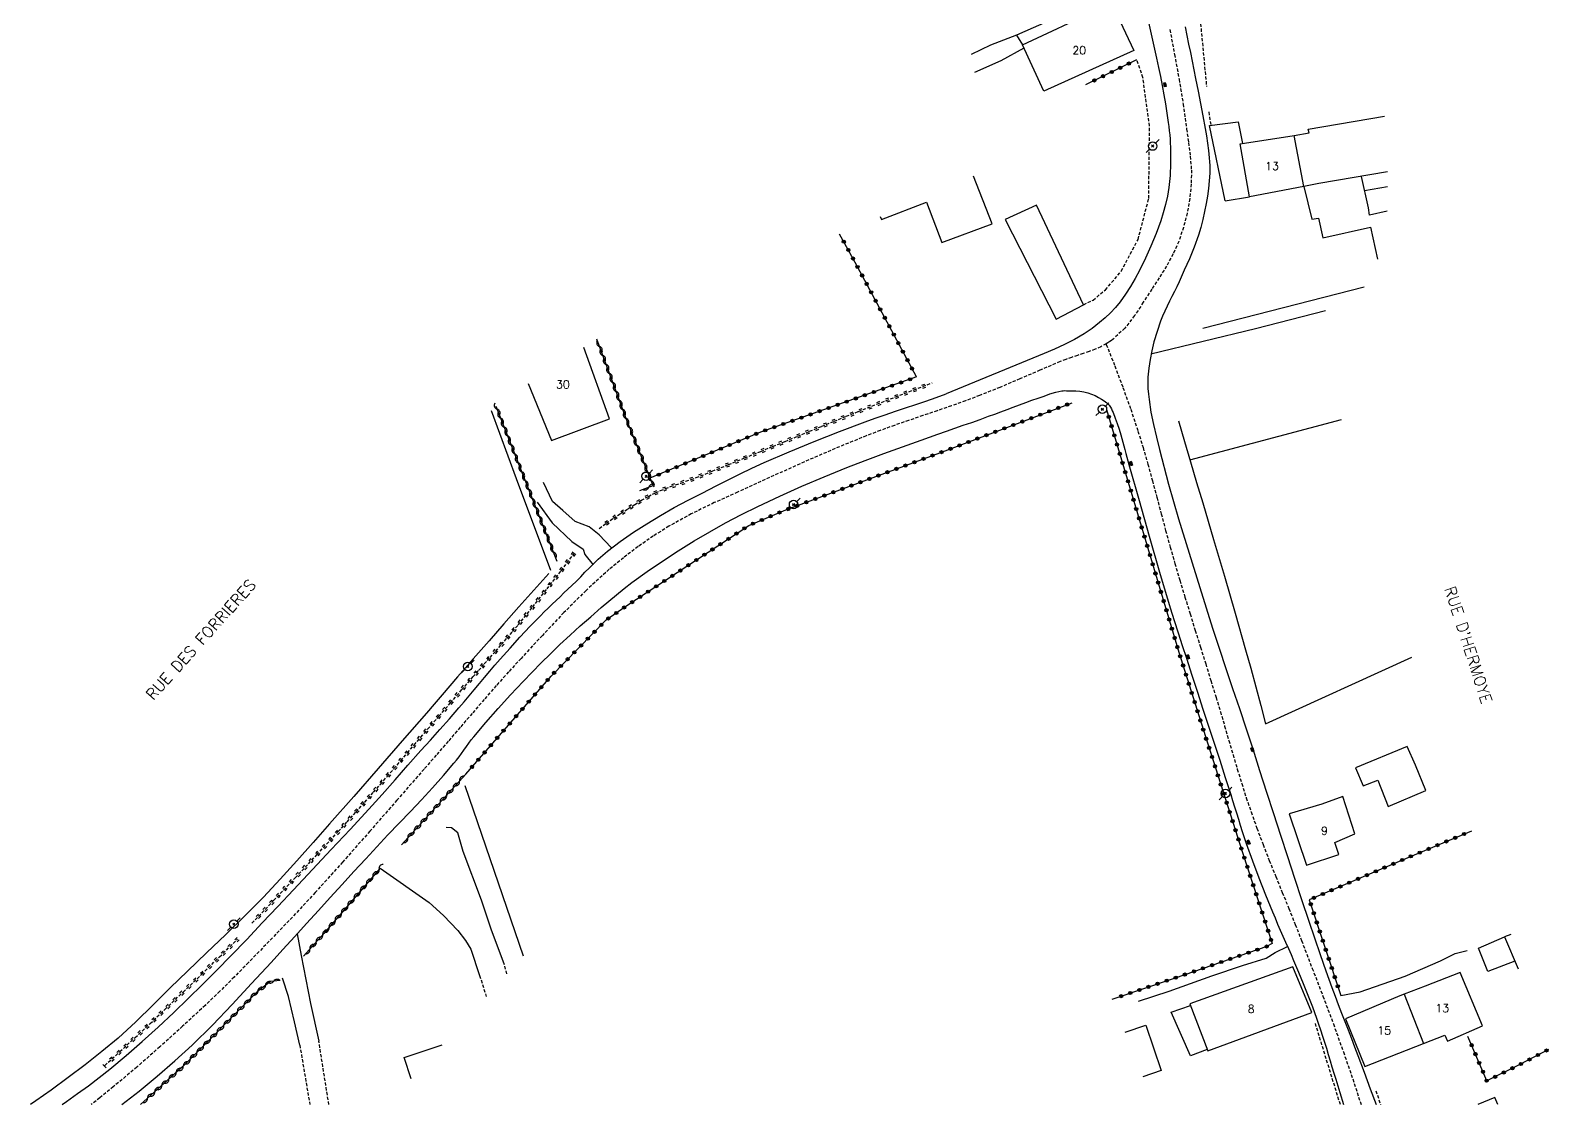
# Model space of a CAD drawing. Header units: millimetres. Extents: x 173000 to 174000, y 134000 to 135000.
# Drawn here: x 173015.6 to 173252.7, y 134000 to 134167.7 of the extents above; entities that cross this region are included whole.
import ezdxf
from ezdxf.enums import TextEntityAlignment as Align

# ---------------------------------------------------------------- set-up
doc = ezdxf.new("R2010")
doc.units = ezdxf.units.MM
doc.linetypes.add('DASHED', pattern=[0.75, 0.5, -0.25])
doc.layers.get('0').update_dxf_attribs({"linetype": 'CONTINUOUS'})
for name, color, linetype in [('W0001', 6, 'DASHED'), ('W0008', 7, 'CONTINUOUS'), ('W0014', 7, 'CONTINUOUS'), ('W0017', 7, 'CONTINUOUS'), ('W0101', 7, 'CONTINUOUS'), ('W0104', 1, 'CONTINUOUS'), ('W0112', 1, 'DASHED'), ('W0120', 7, 'CONTINUOUS'), ('W0211', 2, 'CONTINUOUS'), ('W0220', 5, 'DASHED'), ('W0300', 7, 'CONTINUOUS'), ('W0303', 7, 'CONTINUOUS'), ('W0310', 3, 'CONTINUOUS'), ('W0322', 7, 'CONTINUOUS'), ('W0323', 7, 'CONTINUOUS'), ('W0330', 7, 'CONTINUOUS'), ('W0401', 7, 'CONTINUOUS'), ('W0473', 7, 'CONTINUOUS'), ('W0989', 7, 'CONTINUOUS'), ('W0991', 7, 'CONTINUOUS'), ('W1102', 7, 'CONTINUOUS')]:
    doc.layers.add(name, color=color, linetype=linetype)
doc.styles.get("Standard").update_dxf_attribs({"font": 'romans.shx', "width": 0.85})

# ---------------------------------------------------------------- blocks, each defined once
blk = doc.blocks.new('T473')
for p, q in [((-0.166667, 0.166667), (0.166667, -0.166667)), ((-0.166667, -0.166667), (0.166667, 0.166667)), ((0.500001, 0.500001), (1.000002, 1.000002)), ((-1.000002, -1.000002), (-0.500001, -0.500001))]:
    blk.add_line(p, q)
blk.add_ellipse((0, 0), major_axis=(0.471405, 0.471405), ratio=1, start_param=5.4977871438, end_param=11.780972451)
blk = doc.blocks.new('T401')
for p, q in [((-0.3, 0.3), (0, 0.3)), ((-0.3, -0.25), (-0.3, 0.3)), ((-0.3, 0.15), (0, 0.15)), ((-0.3, 0), (0, 0)), ((0, 0.3), (0, -0.25)), ((-0.3, -0.15), (0, -0.15)), ((-0.3, -0.25), (-0.3, -0.3)), ((-0.3, -0.3), (0, -0.3)), ((0, -0.3), (0, -0.25))]:
    blk.add_line(p, q)
blk = doc.blocks.new('t323o')
at = {"color": 0, "linetype": 'Continuous'}
for radius in [0.25, 0.15]:
    blk.add_circle((0, 0), radius, dxfattribs=at)
blk = doc.blocks.new('t322o')
at = {"color": 0, "linetype": 'Continuous'}
for radius in [0.25, 0.15]:
    blk.add_circle((0, 0), radius, dxfattribs=at)
blk = doc.blocks.new('t310o')
at = {"color": 0, "linetype": 'Continuous'}
for centre, start, end in [((-0.5, 0.38), 216.8699, 323.1304), ((0.5, -0.37), 36.8699, 143.1303)]:
    blk.add_arc(centre, 0.625, start, end, dxfattribs=at)
blk = doc.blocks.new('t220o')
at = {"color": 0, "linetype": 'Continuous'}
for p, q in [((-0.25, 0.25), (0.25, 0.25)), ((-0.25, -0.25), (0.25, -0.25))]:
    blk.add_line(p, q, dxfattribs=at)

msp = doc.modelspace()

# ---------------------------------------------------------------- linework, layer by layer
at = {"layer": 'W0001'}
for points in [[(173193.52, 134167.85), (173194.24, 134163.98), (173194.95, 134160.11), (173195.59, 134156.23), (173196.14, 134152.33), (173196.42, 134150.21), (173196.7, 134148.07), (173196.88, 134145.92), (173196.86, 134143.75), (173196.62, 134141.46), (173196.22, 134139.2), (173195.64, 134136.97), (173194.9, 134134.79), (173194.03, 134132.82), (173193, 134130.93), (173191.86, 134129.11), (173190.69, 134127.32), (173189.37, 134125.27), (173188.01, 134123.2), (173186.47, 134121.23), (173184.64, 134119.53), (173184.39, 134119.33), (173184.12, 134119.15), (173183.85, 134118.97), (173183.57, 134118.8)], [(173183.57, 134118.8), (173182.72, 134118.34), (173181.83, 134117.94), (173180.92, 134117.59), (173180, 134117.28), (173179.08, 134116.98), (173178.17, 134116.68), (173177.26, 134116.36), (173176.36, 134116.01), (173173.23, 134114.67), (173170.1, 134113.32), (173166.96, 134111.99), (173163.8, 134110.72), (173161.6, 134109.89), (173159.39, 134109.1), (173157.17, 134108.34), (173154.94, 134107.58), (173152.72, 134106.83), (173150.5, 134106.06), (173148.29, 134105.26), (173146.1, 134104.42), (173141.94, 134102.73), (173137.82, 134100.96), (173133.72, 134099.14), (173129.64, 134097.28), (173126.01, 134095.63), (173122.37, 134093.99), (173118.77, 134092.24), (173115.27, 134090.3), (173112.84, 134088.77), (173110.48, 134087.14), (173108.19, 134085.4), (173105.97, 134083.58), (173102.34, 134080.29), (173098.88, 134076.82), (173095.52, 134073.26), (173092.19, 134069.68), (173090.25, 134067.56), (173088.33, 134065.42), (173086.44, 134063.26), (173084.56, 134061.09), (173082.69, 134058.91), (173080.82, 134056.73), (173078.94, 134054.55), (173077.05, 134052.39), (173072.82, 134047.55), (173068.6, 134042.71), (173064.35, 134037.89), (173060.05, 134033.12), (173058.02, 134030.92), (173055.98, 134028.75), (173053.91, 134026.59), (173051.83, 134024.44), (173049.62, 134022.18), (173047.4, 134019.92), (173045.15, 134017.69), (173042.87, 134015.5), (173039.35, 134012.24), (173035.8, 134009.03), (173032.19, 134005.87), (173028.52, 134002.78), (173026.41, 134001.06), (173025.06, 134000)], [(173183.57, 134118.8), (173183.58, 134118.7), (173184.92, 134115.35), (173186.19, 134111.97), (173187.4, 134108.57), (173188.54, 134105.15), (173189.33, 134102.58), (173190.08, 134100.01), (173190.79, 134097.42), (173191.49, 134094.83), (173192.17, 134092.24), (173192.85, 134089.65), (173193.56, 134087.06), (173194.3, 134084.49), (173195.08, 134081.87), (173195.87, 134079.25), (173196.67, 134076.64), (173197.48, 134074.03), (173198.3, 134071.42), (173199.11, 134068.81), (173199.92, 134066.2), (173200.73, 134063.59), (173201.41, 134061.35), (173202.07, 134059.11), (173202.72, 134056.86), (173203.38, 134054.62), (173204.05, 134052.38), (173204.74, 134050.14), (173205.45, 134047.91), (173206.2, 134045.7), (173207.11, 134043.16), (173208.07, 134040.63), (173209.05, 134038.12), (173210.06, 134035.62), (173211.08, 134033.13), (173212.1, 134030.63), (173213.1, 134028.12), (173214.08, 134025.61), (173215.75, 134021.28), (173217.42, 134016.95), (173219.05, 134012.6), (173220.62, 134008.23), (173221.83, 134004.72), (173223, 134001.18), (173223.38, 134000)]]:
    msp.add_lwpolyline(points, dxfattribs=at)
at = {"layer": 'W0008'}
for points in [[(173191, 134119.08), (173190.69, 134117.72), (173190.42, 134116.35), (173190.21, 134114.97), (173190.08, 134113.57), (173190.06, 134112.7), (173190.1, 134111.82), (173190.17, 134110.95), (173190.27, 134110.08), (173190.57, 134108.12), (173190.96, 134106.17), (173191.41, 134104.23), (173191.88, 134102.3), (173193.31, 134096.87), (173194.88, 134091.47), (173196.52, 134086.09), (173198.19, 134080.72), (173199.18, 134077.56), (173200.19, 134074.41), (173201.23, 134071.26), (173202.27, 134068.11), (173203.32, 134064.97), (173204.37, 134061.83), (173205.41, 134058.68), (173206.45, 134055.54), (173207.54, 134052.18), (173208.63, 134048.81), (173209.71, 134045.45), (173210.8, 134042.09), (173211.89, 134038.73), (173212.99, 134035.37), (173214.09, 134032.01), (173215.21, 134028.66), (173216.09, 134026.06), (173216.99, 134023.46), (173217.89, 134020.87), (173218.82, 134018.29), (173219.31, 134016.95), (173219.82, 134015.63), (173220.33, 134014.3), (173220.84, 134012.98), (173221.35, 134011.66), (173221.87, 134010.34), (173222.37, 134009.01), (173222.88, 134007.69), (173223.84, 134005.09), (173224.8, 134002.49), (173225.71, 134000)], [(173020.55, 134000), (173021.23, 134000.48), (173022.94, 134001.72), (173024.64, 134002.96), (173026.32, 134004.22), (173027.97, 134005.53), (173030.53, 134007.68), (173033.03, 134009.88), (173035.5, 134012.12), (173037.95, 134014.39), (173040.22, 134016.56), (173042.46, 134018.77), (173044.68, 134021), (173046.88, 134023.24), (173049.35, 134025.8), (173051.78, 134028.37), (173054.21, 134030.96), (173056.64, 134033.55), (173059.6, 134036.69), (173062.56, 134039.83), (173065.51, 134042.98), (173068.43, 134046.15), (173070.48, 134048.42), (173072.51, 134050.7), (173074.53, 134052.99), (173076.55, 134055.27), (173078.03, 134056.93), (173079.52, 134058.59), (173081, 134060.25), (173082.47, 134061.93), (173083.29, 134062.87), (173084.09, 134063.83), (173084.89, 134064.79), (173085.69, 134065.75), (173086.49, 134066.71), (173087.3, 134067.66), (173088.11, 134068.61), (173088.93, 134069.55), (173090.47, 134071.28), (173092.03, 134072.99), (173093.61, 134074.68), (173095.21, 134076.34), (173095.82, 134076.95), (173096.42, 134077.54), (173097.04, 134078.13), (173097.66, 134078.72), (173098.28, 134079.31), (173098.9, 134079.89), (173099.52, 134080.48), (173100.14, 134081.07), (173100.83, 134081.74), (173101.51, 134082.43), (173102.18, 134083.12), (173102.86, 134083.8), (173103.54, 134084.49), (173104.24, 134085.15), (173104.96, 134085.8), (173105.7, 134086.42), (173107.69, 134087.94), (173109.75, 134089.36), (173111.86, 134090.7), (173113.99, 134091.99), (173116.13, 134093.22), (173118.3, 134094.37), (173120.49, 134095.48), (173122.68, 134096.6), (173124.54, 134097.54), (173126.39, 134098.47), (173128.26, 134099.38), (173130.15, 134100.25), (173134.05, 134101.94), (173137.98, 134103.55), (173141.94, 134105.09), (173145.91, 134106.6), (173147.48, 134107.17), (173149.07, 134107.72), (173150.66, 134108.26), (173152.25, 134108.78), (173153.84, 134109.31), (173155.43, 134109.85), (173157.01, 134110.41), (173158.58, 134110.99)], [(173029.87, 134000), (173032.56, 134002.11), (173035.37, 134004.43), (173038.13, 134006.83), (173040.82, 134009.29), (173044.01, 134012.42), (173047.09, 134015.65), (173050.12, 134018.93), (173053.15, 134022.2), (173055.01, 134024.21), (173056.87, 134026.23), (173058.71, 134028.26), (173060.55, 134030.29), (173062.39, 134032.32), (173064.24, 134034.35), (173066.08, 134036.38), (173067.93, 134038.4), (173069.66, 134040.26), (173071.4, 134042.1), (173073.15, 134043.93), (173074.91, 134045.76), (173076.65, 134047.61), (173078.37, 134049.47), (173080.06, 134051.37), (173081.71, 134053.3), (173082.11, 134053.8), (173082.51, 134054.32), (173082.89, 134054.84), (173083.27, 134055.37), (173083.65, 134055.9), (173084.03, 134056.43), (173084.42, 134056.95), (173084.83, 134057.45), (173086.69, 134059.66), (173088.6, 134061.83), (173090.56, 134063.96), (173092.53, 134066.07), (173093.94, 134067.53), (173095.36, 134068.98), (173096.81, 134070.41), (173098.27, 134071.82), (173099.85, 134073.3), (173101.45, 134074.75), (173103.08, 134076.18), (173104.71, 134077.6), (173105.89, 134078.6), (173107.08, 134079.6), (173108.28, 134080.57), (173109.51, 134081.51), (173111.88, 134083.22), (173114.28, 134084.88), (173116.72, 134086.49), (173119.21, 134088.03), (173121.65, 134089.46), (173124.13, 134090.82), (173126.64, 134092.13), (173129.17, 134093.39), (173132.6, 134095.01), (173136.06, 134096.55), (173139.55, 134098.02), (173143.05, 134099.46), (173145.93, 134100.59), (173148.84, 134101.66), (173151.75, 134102.72), (173154.67, 134103.76), (173155.98, 134104.23), (173157.3, 134104.7), (173158.61, 134105.16), (173159.93, 134105.62), (173161.25, 134106.07), (173162.57, 134106.53), (173163.89, 134107), (173165.2, 134107.47), (173166.17, 134107.82), (173167.14, 134108.19), (173168.11, 134108.55), (173169.07, 134108.92), (173170.04, 134109.29), (173171.01, 134109.64), (173171.98, 134109.99), (173172.96, 134110.33), (173173.87, 134110.64), (173174.78, 134110.96), (173175.7, 134111.24), (173176.64, 134111.45), (173176.88, 134111.47), (173177.12, 134111.48), (173177.36, 134111.47), (173177.6, 134111.47), (173178.22, 134111.46), (173178.84, 134111.44), (173179.47, 134111.4), (173180.09, 134111.3), (173180.69, 134111.14), (173181.27, 134110.94), (173181.83, 134110.7), (173182.38, 134110.42), (173182.83, 134110.17), (173183.27, 134109.88), (173183.69, 134109.56), (173184.06, 134109.19), (173184.25, 134108.92), (173184.4, 134108.64), (173184.53, 134108.35), (173184.66, 134108.05), (173185, 134107.2), (173185.3, 134106.33), (173185.58, 134105.46), (173185.85, 134104.58), (173186.02, 134104.01), (173186.19, 134103.43), (173186.35, 134102.85), (173186.5, 134102.27), (173186.66, 134101.69), (173186.81, 134101.11), (173186.97, 134100.52), (173187.13, 134099.95), (173188.71, 134094.34), (173190.29, 134088.74), (173191.9, 134083.15), (173193.57, 134077.57), (173194.18, 134075.6), (173194.81, 134073.64), (173195.45, 134071.69), (173196.09, 134069.73), (173196.95, 134067.07), (173197.82, 134064.41), (173198.69, 134061.75), (173199.56, 134059.09), (173200.43, 134056.43), (173201.3, 134053.76), (173202.16, 134051.1), (173203.02, 134048.44), (173203.32, 134047.48), (173203.62, 134046.52), (173203.92, 134045.55), (173204.21, 134044.59), (173204.51, 134043.63), (173204.81, 134042.67), (173205.13, 134041.71), (173205.45, 134040.76), (173206.42, 134038.07), (173207.43, 134035.4), (173208.47, 134032.74), (173209.54, 134030.09), (173209.94, 134029.14), (173210.35, 134028.18), (173210.76, 134027.24), (173211.18, 134026.29), (173211.6, 134025.35), (173212.02, 134024.4), (173212.44, 134023.46), (173212.84, 134022.5), (173213.59, 134020.7), (173214.33, 134018.9), (173215.06, 134017.09), (173215.77, 134015.27), (173216.1, 134014.38), (173216.43, 134013.48), (173216.75, 134012.58), (173217.06, 134011.67), (173217.37, 134010.71), (173217.68, 134009.75), (173217.97, 134008.79), (173218.26, 134007.82), (173218.54, 134006.85), (173218.83, 134005.88), (173219.11, 134004.91), (173219.41, 134003.95), (173220.04, 134001.89), (173220.64, 134000)]]:
    msp.add_lwpolyline(points, dxfattribs=at)
at = {"layer": 'W0014'}
for points in [[(173190.19, 134169.03), (173190.5, 134167.62), (173190.82, 134166.2), (173191.14, 134164.79), (173191.45, 134163.38), (173191.75, 134161.96), (173192.05, 134160.55), (173192.32, 134159.12), (173192.58, 134157.69), (173192.81, 134156.24), (173193.03, 134154.8), (173193.23, 134153.35), (173193.33, 134152.7), (173193.42, 134152.06), (173193.49, 134151.41), (173193.54, 134150.75), (173193.61, 134148.86), (173193.62, 134146.97), (173193.56, 134145.08), (173193.37, 134143.19), (173193.15, 134141.86), (173192.85, 134140.55), (173192.49, 134139.26), (173192.09, 134137.98), (173191.37, 134136), (173190.57, 134134.06), (173189.7, 134132.15), (173188.77, 134130.26), (173188.09, 134129), (173187.38, 134127.75), (173186.61, 134126.53), (173185.77, 134125.36), (173185.03, 134124.48), (173184.23, 134123.65), (173183.4, 134122.86), (173182.54, 134122.1), (173181.97, 134121.63), (173181.37, 134121.17), (173180.76, 134120.75), (173180.12, 134120.35), (173178.61, 134119.49), (173177.05, 134118.71), (173175.48, 134117.98), (173173.9, 134117.26)], [(173195.89, 134168.3), (173196.16, 134166.95), (173196.44, 134165.6), (173196.72, 134164.26), (173196.99, 134162.91), (173197.27, 134161.56), (173197.53, 134160.21), (173197.92, 134158.26), (173198.31, 134156.32), (173198.69, 134154.37), (173199.04, 134152.42), (173199.22, 134151.27), (173199.39, 134150.13), (173199.54, 134148.98), (173199.66, 134147.82), (173199.71, 134147.22), (173199.75, 134146.62), (173199.77, 134146.01), (173199.76, 134145.41), (173199.68, 134144.22), (173199.56, 134143.04), (173199.39, 134141.87), (173199.19, 134140.7), (173198.95, 134139.45), (173198.67, 134138.2), (173198.35, 134136.97), (173197.98, 134135.74), (173197.31, 134133.89), (173196.56, 134132.07), (173195.76, 134130.28), (173194.95, 134128.48), (173194.6, 134127.71), (173194.23, 134126.95), (173193.85, 134126.19), (173193.47, 134125.43), (173193.1, 134124.67), (173192.73, 134123.9), (173192.38, 134123.13), (173192.05, 134122.34)], [(173192.05, 134122.34), (173191, 134119.08)], [(173173.9, 134117.26), (173158.58, 134110.99)]]:
    msp.add_lwpolyline(points, dxfattribs=at)
at = {"layer": 'W0017'}
for points in [[(173190.57, 134117.24), (173206.87, 134121.2), (173217.82, 134124)], [(173106.29, 134086.97), (173104.4, 134088.96), (173102.84, 134090.19), (173100.63, 134091.07), (173098.7, 134092.76), (173097.1, 134094.18), (173095.68, 134097.16)], [(173094.72, 134094.06), (173097.04, 134090.86), (173100.14, 134087.95), (173101.9, 134086.75), (173102.16, 134085.91), (173103.47, 134084.28)], [(173089.6, 134021.82), (173087.52, 134027.38), (173086, 134031.93), (173083.18, 134039.54), (173082.3, 134042.45), (173081.35, 134043.21), (173080.51, 134043.29)], [(173070.19, 134036.94), (173077.86, 134031.56)], [(173077.86, 134031.56), (173080.08, 134029.53), (173082.3, 134027.17), (173083.53, 134025.62), (173084.33, 134024.26), (173085.73, 134020.18)], [(173057.25, 134026.69), (173057.87, 134023.31), (173059.29, 134015.79), (173060.62, 134009.9)], [(173188.63, 134016.16), (173193.4, 134017.73), (173200.08, 134020.1), (173204.86, 134021.72), (173208.55, 134022.87), (173209.94, 134023.77), (173211.9, 134024.69)], [(173220.21, 134017.06), (173223.23, 134017.6), (173230.26, 134020.06), (173235.76, 134022.47), (173238.07, 134023.59), (173239.92, 134024.09)], [(173057.64, 134009.3), (173056.83, 134012.91), (173055.86, 134016.87), (173054.96, 134019.77)]]:
    msp.add_lwpolyline(points, dxfattribs=at)
at = {"layer": 'W0101'}
for points in [[(173187.88, 134164.57), (173173.83, 134158.24), (173170.5, 134165.46), (173182.31, 134171)], [(173184.88, 134171), (173187.88, 134164.57)], [(173212.92, 134151.34), (173215.29, 134151.71), (173215.14, 134152.33), (173227.05, 134154.33)], [(173205.96, 134141.76), (173204.51, 134150.01), (173212.92, 134151.34)], [(173148.28, 134138.66), (173148.47, 134138.2), (173155.52, 134140.91), (173157.91, 134134.62), (173165.75, 134137.55), (173162.84, 134144.96)], [(173227.53, 134145.64), (173216.78, 134143.81), (173214.43, 134143.36)], [(173214.43, 134143.36), (173205.96, 134141.76)], [(173093.31, 134112.58), (173096.96, 134103.71), (173106.03, 134107.06), (173102.02, 134118.21)], [(173219.29, 134040.93), (173222.4, 134042.27), (173220.53, 134048.11), (173217.24, 134046.92)], [(173217.24, 134046.92), (173212.13, 134045.4)], [(173212.13, 134045.4), (173214.88, 134037.4)], [(173214.88, 134037.4), (173219.89, 134039.05), (173219.29, 134040.93)], [(173212.72, 134021.5), (173196.66, 134015.73), (173199.45, 134008.38), (173215.7, 134014.39)], [(173215.7, 134014.39), (173212.72, 134021.51)], [(173233.12, 134009.53), (173236.48, 134010.86), (173236.89, 134009.91), (173242.33, 134012.32), (173238.85, 134020.62), (173233.38, 134018.49), (173230.09, 134017.23)], [(173230.09, 134017.23), (173229.42, 134016.97), (173220.93, 134013.37)], [(173220.93, 134013.37), (173223.98, 134005.93)], [(173073.95, 134007.34), (173079.86, 134009.34)], [(173223.98, 134005.93), (173233.12, 134009.53)], [(173075.02, 134004.04), (173073.95, 134007.34)]]:
    msp.add_lwpolyline(points, dxfattribs=at)
at = {"layer": 'W0104'}
for points in [[(173175.01, 134171), (173175.62, 134169.64), (173169.55, 134167), (173170.5, 134165.46)], [(173169.55, 134167), (173165.53, 134165.44), (173162.51, 134163.94)], [(173170.72, 134164.97), (173167.1, 134162.98), (173163.01, 134161.13)], [(173199.73, 134152.86), (173204.2, 134153.47)], [(173202.15, 134141.12), (173199.73, 134152.86)], [(173204.2, 134153.47), (173204.88, 134150.07)], [(173227.47, 134139.49), (173224.69, 134138.88), (173224.53, 134140.04), (173223.42, 134144.94)], [(173214.43, 134143.36), (173215.7, 134138.23), (173216.71, 134138.43), (173217.43, 134135.33), (173224.86, 134137), (173225.94, 134132)], [(173223.93, 134142.71), (173227.51, 134143.36)], [(173202.15, 134141.12), (173205.96, 134141.76)], [(173246.78, 134026.57), (173245.78, 134026.18), (173247.93, 134021.2)], [(173247.4, 134022.42), (173243.19, 134020.78), (173241.7, 134024.41), (173245.78, 134026.18)], [(173199.35, 134008.63), (173196.74, 134007.62), (173193.74, 134014.45), (173196.76, 134015.46)], [(173186.54, 134011.3), (173189.74, 134012.43), (173192.18, 134005.32)], [(173192.18, 134005.32), (173189.31, 134004.35)], [(173244.72, 134000), (173244.28, 134001.1), (173241.63, 134000)]]:
    msp.add_lwpolyline(points, dxfattribs=at)
for points in [[(173180.05, 134124.9), (173172.71, 134140.45), (173167.79, 134138.18), (173175.74, 134122.65)], [(173222.52, 134052.58), (173223.71, 134049.8), (173225.98, 134050.67), (173227.59, 134046.57), (173233.51, 134049.06), (173231.86, 134053.01), (173230.55, 134055.93)]]:
    msp.add_lwpolyline(points, close=True, dxfattribs=at)
at = {"layer": 'W0112'}
for points in [[(173198.1, 134171), (173199.24, 134158.96)], [(173180.05, 134124.9), (173181.52, 134125.62), (173183.46, 134127.22), (173185.93, 134130.16), (173188.55, 134135.09), (173190.22, 134141.5), (173190.34, 134152.81), (173189.31, 134160.36), (173188.36, 134163.16)], [(173199.58, 134154.99), (173199.91, 134152.89)], [(173089.99, 134020.43), (173089.6, 134021.82)], [(173085.73, 134020.18), (173086.75, 134016.89)], [(173220.14, 134000), (173216.22, 134012.71)], [(173062.19, 134000), (173060.62, 134009.9)], [(173057.64, 134009.3), (173059.21, 134000)], [(173225.69, 134002.18), (173226.42, 134000)]]:
    msp.add_lwpolyline(points, dxfattribs=at)
at = {"layer": 'W0120'}
msp.add_lwpolyline([(173027.4, 134005.75), (173026.89, 134006.28)], dxfattribs=at)
at = {"layer": 'W0211'}
msp.add_lwpolyline([(173096.53, 134082.92), (173094.18, 134080.32), (173091.84, 134077.7), (173089.51, 134075.07), (173087.19, 134072.44), (173085.96, 134071.03), (173084.73, 134069.62), (173083.51, 134068.21), (173082.29, 134066.79), (173081.07, 134065.38), (173079.85, 134063.96), (173078.63, 134062.55), (173077.41, 134061.14), (173073.64, 134056.8), (173069.87, 134052.46), (173066.09, 134048.13), (173062.29, 134043.82), (173059.73, 134040.94), (173057.17, 134038.06), (173054.59, 134035.21), (173051.95, 134032.4), (173049.04, 134029.46), (173046.07, 134026.58), (173043.08, 134023.72), (173040.1, 134020.86), (173037.42, 134018.22), (173034.75, 134015.56), (173032.05, 134012.93), (173029.26, 134010.4), (173026.72, 134008.28), (173024.11, 134006.23), (173021.46, 134004.23), (173018.79, 134002.26), (173017.61, 134001.41), (173016.41, 134000.58), (173015.57, 134000)], dxfattribs=at)
at = {"layer": 'W0220'}
for points in [[(173104.41, 134089.98), (173105.51, 134090.78), (173106.62, 134091.56), (173107.75, 134092.32), (173108.89, 134093.05), (173109.94, 134093.71), (173111, 134094.36), (173112.08, 134094.97), (173113.19, 134095.54), (173113.97, 134095.88), (173114.75, 134096.2), (173115.54, 134096.49), (173116.34, 134096.77), (173117.14, 134097.05), (173117.94, 134097.32), (173118.74, 134097.6), (173119.53, 134097.9), (173122.06, 134098.9), (173124.58, 134099.93), (173127.1, 134100.97), (173129.62, 134102), (173131.53, 134102.78), (173133.44, 134103.56), (173135.35, 134104.35), (173137.26, 134105.13), (173139.17, 134105.92), (173141.08, 134106.7), (173142.99, 134107.47), (173144.9, 134108.24), (173147.77, 134109.37), (173150.65, 134110.49), (173153.53, 134111.6), (173156.41, 134112.7)], [(173050.15, 134028.32), (173053.56, 134031.86), (173056.94, 134035.43), (173060.3, 134039.01), (173063.64, 134042.62), (173065.04, 134044.15), (173066.42, 134045.69), (173067.8, 134047.24), (173069.16, 134048.79), (173070.23, 134050.01), (173071.29, 134051.23), (173072.34, 134052.46), (173073.4, 134053.69), (173074.45, 134054.92), (173075.5, 134056.15), (173076.55, 134057.38), (173077.61, 134058.61), (173079.38, 134060.65), (173081.15, 134062.7), (173082.92, 134064.74), (173084.69, 134066.79), (173085.57, 134067.8), (173086.46, 134068.8), (173087.35, 134069.81), (173088.24, 134070.81), (173089.12, 134071.82), (173090, 134072.84), (173090.87, 134073.86), (173091.73, 134074.89), (173094.01, 134077.68), (173096.25, 134080.51), (173098.46, 134083.36), (173100.62, 134086.24)], [(173027.19, 134006.11), (173029.55, 134008.28), (173031.91, 134010.46), (173034.25, 134012.66), (173036.58, 134014.86), (173039.43, 134017.58), (173042.27, 134020.31), (173045.1, 134023.06), (173047.91, 134025.82)]]:
    msp.add_lwpolyline(points, dxfattribs=at)
at = {"layer": 'W0300'}
for points in [[(173223.86, 134127.63), (173198.66, 134121.18)], [(173196.64, 134100.7), (173220.33, 134106.95)], [(173208.45, 134059.44), (173231.28, 134069.87)]]:
    msp.add_lwpolyline(points, dxfattribs=at)
at = {"layer": 'W0303'}
for points in [[(173194.84, 134106.76), (173195.8, 134103.56), (173196.75, 134100.36), (173197.7, 134097.16), (173198.65, 134093.96), (173200.34, 134088.23), (173202.03, 134082.5), (173203.7, 134076.76), (173205.34, 134071.01), (173206.14, 134068.13), (173206.93, 134065.24), (173207.7, 134062.34), (173208.46, 134059.44)], [(173083.43, 134049.83), (173092.55, 134023.23)]]:
    msp.add_lwpolyline(points, dxfattribs=at)
at = {"layer": 'W0310'}
for points in [[(173110.74, 134095.9), (173112.82, 134096.65), (173108.66, 134106.98), (173104.04, 134119.5)], [(173088.26, 134109.04), (173097.8, 134084.86)], [(173083.56, 134051.59), (173073.5, 134040.55)], [(173070.19, 134036.94), (173061.38, 134026.7), (173058.21, 134023.18)], [(173054.56, 134019.36), (173053.09, 134019.23), (173050.97, 134017.63), (173039.65, 134006.2), (173032.75, 134000)]]:
    msp.add_lwpolyline(points, dxfattribs=at)
at = {"layer": 'W0322'}
msp.add_lwpolyline([(173153.96, 134113.61), (173129.59, 134105.02), (173112.32, 134097.79)], dxfattribs=at)
at = {"layer": 'W0323'}
for points in [[(173180.39, 134159.26), (173188.36, 134163.16)], [(173153.96, 134113.61), (173144.36, 134131.5), (173141.95, 134135.92)], [(173083.56, 134051.59), (173096.88, 134066.92), (173105.49, 134075.67), (173108.57, 134077.81), (173127.75, 134090.42), (173133.52, 134092.86), (173157.58, 134101.76), (173178.25, 134109.6)], [(173183.64, 134108.53), (173194.93, 134070.63), (173199.08, 134057.46), (173204.93, 134039.21), (173209.51, 134025.14), (173208.73, 134024.73)], [(173240.6, 134042.72), (173231.03, 134038.71), (173231.04, 134038.71), (173215.29, 134031.98), (173220.21, 134017.06)], [(173184.49, 134016.46), (173194.4, 134019.82), (173208.73, 134024.73)], [(173252.63, 134008.61), (173248.17, 134006.25), (173243.01, 134003.71), (173240.07, 134010.65)]]:
    msp.add_lwpolyline(points, dxfattribs=at)
at = {"layer": 'W0330'}
msp.add_lwpolyline([(173087.53, 134108.38), (173091.42, 134097.76), (173096.77, 134083.44)], dxfattribs=at)
at = {"layer": 'W1102'}
for points in [[(173214.43, 134143.36), (173212.92, 134151.34)], [(173230.09, 134017.23), (173233.12, 134009.53)]]:
    msp.add_lwpolyline(points, dxfattribs=at)

# ---------------------------------------------------------------- block references
at = {"layer": 'W0220'}
for p, rotation in [((173153.69, 134111.66), 20.78950409100425), ((173155.09, 134112.19), 20.78950409100425), ((173148.09, 134109.5), 21.30510893351812), ((173149.49, 134110.04), 21.30510893351812), ((173150.89, 134110.58), 21.04730685799537), ((173152.29, 134111.12), 21.04730685799537), ((173141.13, 134106.72), 22.03360581657244), ((173142.52, 134107.28), 22.03360581657244), ((173143.91, 134107.84), 21.81288157199799), ((173145.3, 134108.39), 21.5629103167976), ((173146.7, 134108.95), 21.5629103167976), ((173135.57, 134104.44), 22.37751344890189), ((173136.96, 134105.01), 22.37751344890189), ((173138.35, 134105.58), 22.31993551769049), ((173139.74, 134106.15), 22.20262406544443), ((173130.02, 134102.16), 22.2159102542381), ((173131.41, 134102.73), 22.2159102542381), ((173132.8, 134103.3), 22.32148856354105), ((173134.19, 134103.87), 22.37535638010253), ((173124.47, 134099.89), 22.14612599096833), ((173125.86, 134100.46), 22.36384380228106), ((173127.25, 134101.03), 22.26641194820374), ((173128.64, 134101.59), 22.26641194820374), ((173118.9, 134097.66), 20.63110180920766), ((173120.3, 134098.21), 21.61329689507522), ((173121.69, 134098.76), 21.61329689507522), ((173123.08, 134099.32), 22.14612599096833), ((173111.94, 134094.89), 29.63382751441832), ((173113.28, 134095.57), 24.08451504873053), ((173114.66, 134096.16), 22.00460446948417), ((173116.07, 134096.68), 19.30920706641333), ((173117.49, 134097.16), 18.92786062473892), ((173108.1, 134092.55), 32.78167389041246), ((173109.37, 134093.35), 32.08832316962874), ((173110.64, 134094.14), 31.38475069148424), ((173105.62, 134090.86), 35.01893869204025), ((173106.85, 134091.72), 33.90030653132881), ((173100.4, 134085.95), 53.05682476780436), ((173098.6, 134083.55), 53.05682476780436), ((173099.5, 134084.75), 53.05682476780436), ((173096.77, 134081.18), 52.31855586449788), ((173097.68, 134082.36), 52.31855586449788), ((173094.91, 134078.82), 51.5802866932411), ((173095.84, 134079.99), 51.5802866932411), ((173093.03, 134076.48), 50.84201725514786), ((173093.98, 134077.64), 50.84201725514786), ((173091.13, 134074.16), 50.13586239557415), ((173092.08, 134075.32), 50.84201725514786), ((173089.18, 134071.88), 49.04275752973378), ((173090.16, 134073.02), 49.5195828469465), ((173087.19, 134069.63), 48.51079029236339), ((173088.19, 134070.76), 48.52806954167528), ((173085.21, 134067.38), 48.8949036540607), ((173086.2, 134068.51), 48.63306973730788), ((173082.26, 134063.98), 49.08768510207614), ((173083.24, 134065.12), 49.06384623742261), ((173084.23, 134066.25), 49.06384623742261), ((173080.3, 134061.72), 49.12502746038616), ((173081.28, 134062.85), 49.08768510207614), ((173078.33, 134059.45), 49.17587329897234), ((173079.31, 134060.58), 49.17587329897234), ((173076.38, 134057.17), 49.40741096985619), ((173077.35, 134058.31), 49.27979609214487), ((173074.43, 134054.89), 49.4903266397986), ((173075.4, 134056.03), 49.47758795627197), ((173072.48, 134052.61), 49.4309747805175), ((173073.45, 134053.75), 49.4903266397986), ((173070.52, 134050.34), 49.11066121369304), ((173071.5, 134051.48), 49.29953442893443), ((173068.54, 134048.08), 48.61831793824862), ((173069.53, 134049.21), 48.86435624138735), ((173066.55, 134045.84), 48.36521672939841), ((173067.55, 134046.96), 48.36521672939841), ((173064.54, 134043.61), 47.63364719447574), ((173065.55, 134044.72), 48.03699205179077), ((173061.49, 134040.3), 47.22963735337304), ((173062.51, 134041.4), 47.22963735337304), ((173063.53, 134042.5), 47.22963735337304), ((173059.45, 134038.1), 46.85607750202201), ((173060.48, 134039.2), 47.22963735337304), ((173057.4, 134035.92), 46.85607750202201), ((173058.43, 134037.01), 46.85607750202201), ((173055.34, 134033.74), 46.48251738110345), ((173056.37, 134034.82), 46.48251738110345), ((173053.27, 134031.56), 46.10895698978253), ((173054.3, 134032.65), 46.48251738110345), ((173051.19, 134029.4), 46.10895698978253), ((173052.23, 134030.48), 46.10895698978253), ((173046.77, 134024.7), 44.4275789890151), ((173047.84, 134025.75), 44.4275789890151), ((173043.55, 134021.56), 44.16312326156701), ((173044.63, 134022.6), 44.16312326156701), ((173045.7, 134023.65), 44.4275789890151), ((173041.4, 134019.47), 43.89866687426861), ((173042.48, 134020.51), 44.16312326156701), ((173039.23, 134017.39), 43.6342098280379), ((173040.32, 134018.43), 43.89866687426861), ((173035.97, 134014.29), 43.36975282191182), ((173037.06, 134015.32), 43.6342098280379), ((173038.15, 134016.35), 43.6342098280379), ((173033.79, 134012.23), 43.10529621742118), ((173034.88, 134013.26), 43.36975282191182), ((173031.6, 134010.18), 42.84083983008192), ((173032.7, 134011.2), 43.10529621742118), ((173028.3, 134007.13), 42.5763836605653), ((173029.4, 134008.14), 42.5763836605653), ((173030.5, 134009.16), 42.84083983008192)]:
    msp.add_blockref('t220o', p, dxfattribs=dict(at, rotation=rotation))
at = {"layer": 'W0310'}
for p, rotation in [((173104.45, 134118.37), 110.2740259270139), ((173104.97, 134116.97), 110.2740259270139), ((173105.49, 134115.56), 110.2740259270139), ((173106.01, 134114.15), 110.2740259270139), ((173106.53, 134112.74), 110.2740259270139), ((173107.05, 134111.34), 110.2740259270139), ((173088.45, 134108.58), 291.5194606808818), ((173107.57, 134109.93), 110.2740259270139), ((173108.09, 134108.52), 110.2740259270139), ((173089, 134107.19), 291.5194606808818), ((173108.61, 134107.12), 110.2740259270139), ((173089.55, 134105.79), 291.5194606808818), ((173090.1, 134104.4), 291.5194606808818), ((173109.17, 134105.72), 111.9485566186844), ((173109.73, 134104.33), 111.9485566186844), ((173090.65, 134103), 291.5194606808818), ((173091.2, 134101.61), 291.5194606808818), ((173110.29, 134102.94), 111.9485566186844), ((173110.85, 134101.55), 111.9485566186844), ((173091.75, 134100.21), 291.5194606808818), ((173111.41, 134100.16), 111.9485566186844), ((173092.3, 134098.82), 291.5194606808818), ((173092.85, 134097.42), 291.5194606808818), ((173111.97, 134098.77), 111.9485566186844), ((173112.53, 134097.38), 111.9485566186844), ((173093.4, 134096.02), 291.5194606808818), ((173093.95, 134094.63), 291.5194606808818), ((173112.15, 134096.41), 19.73374655433768), ((173094.5, 134093.23), 291.5194606808818), ((173095.05, 134091.84), 291.5194606808818), ((173095.6, 134090.44), 291.5194606808818), ((173096.15, 134089.05), 291.5194606808818), ((173096.7, 134087.65), 291.5194606808818), ((173097.25, 134086.26), 291.5194606808818), ((173081.58, 134049.42), 227.6824633101822), ((173082.59, 134050.53), 227.6824633101822), ((173079.56, 134047.2), 227.6824633101822), ((173080.57, 134048.31), 227.6824633101822), ((173077.54, 134044.98), 227.6824633101822), ((173078.55, 134046.09), 227.6824633101822), ((173075.52, 134042.76), 227.6824633101822), ((173076.53, 134043.87), 227.6824633101822), ((173074.51, 134041.65), 227.6824633101822), ((173069.05, 134035.62), 229.2961073080245), ((173070.02, 134036.75), 229.2961073080245), ((173067.09, 134033.34), 229.2961073080245), ((173068.07, 134034.48), 229.2961073080245), ((173065.13, 134031.07), 229.2961073080245), ((173066.11, 134032.21), 229.2961073080245), ((173063.18, 134028.79), 229.2961073080245), ((173064.16, 134029.93), 229.2961073080245), ((173061.22, 134026.52), 228.0693807896473), ((173062.2, 134027.66), 229.2961073080245), ((173059.21, 134024.29), 228.0693807896473), ((173060.21, 134025.41), 228.0693807896473), ((173052.28, 134018.62), 217.0210165332903), ((173053.57, 134019.27), 185.2084857715514), ((173050.01, 134016.66), 225.2846502447561), ((173051.08, 134017.71), 217.0210165332903), ((173047.9, 134014.53), 225.2846502447561), ((173048.96, 134015.6), 225.2846502447561), ((173044.73, 134011.33), 225.2846502447561), ((173045.79, 134012.4), 225.2846502447561), ((173046.85, 134013.46), 225.2846502447561), ((173042.62, 134009.2), 225.2846502447561), ((173043.68, 134010.27), 225.2846502447561), ((173040.51, 134007.07), 225.2846502447561), ((173041.57, 134008.13), 225.2846502447561), ((173038.33, 134005.01), 221.927743203457), ((173039.45, 134006.01), 221.927743203457), ((173034.98, 134002), 221.927743203457), ((173036.1, 134003.01), 221.927743203457), ((173037.21, 134004.01), 221.927743203457), ((173033.87, 134001), 221.927743203457)]:
    msp.add_blockref('t310o', p, dxfattribs=dict(at, rotation=rotation))
at = {"layer": 'W0322'}
for p, rotation in [((173148.71, 134111.76), 199.4085382208137), ((173150.13, 134112.26), 199.4085382208137), ((173151.54, 134112.75), 199.4085382208137), ((173152.96, 134113.25), 199.4085382208137), ((173141.64, 134109.27), 199.4085382208137), ((173143.05, 134109.76), 199.4085382208137), ((173144.47, 134110.26), 199.4085382208137), ((173145.88, 134110.76), 199.4085382208137), ((173147.3, 134111.26), 199.4085382208137), ((173134.57, 134106.77), 199.4085382208137), ((173135.98, 134107.27), 199.4085382208137), ((173137.4, 134107.77), 199.4085382208137), ((173138.81, 134108.27), 199.4085382208137), ((173140.23, 134108.77), 199.4085382208137), ((173128.92, 134104.74), 202.7132966060723), ((173130.32, 134105.28), 199.4085382208137), ((173131.74, 134105.78), 199.4085382208137), ((173133.15, 134106.27), 199.4085382208137), ((173123.39, 134102.42), 202.7132966060723), ((173124.77, 134103), 202.7132966060723), ((173126.15, 134103.58), 202.7132966060723), ((173127.54, 134104.16), 202.7132966060723), ((173117.85, 134100.11), 202.7132966060723), ((173119.24, 134100.69), 202.7132966060723), ((173120.62, 134101.27), 202.7132966060723), ((173122, 134101.84), 202.7132966060723), ((173113.7, 134098.37), 202.7132966060723), ((173115.09, 134098.95), 202.7132966060723), ((173116.47, 134099.53), 202.7132966060723)]:
    msp.add_blockref('t322o', p, dxfattribs=dict(at, rotation=rotation))
at = {"layer": 'W0323'}
for p, rotation in [((173184.43, 134161.23), 26.0800435663107), ((173185.77, 134161.89), 26.0800435663107), ((173187.12, 134162.55), 26.0800435663107), ((173181.73, 134159.91), 26.0800435663107), ((173183.08, 134160.57), 26.0800435663107), ((173142.59, 134134.74), 118.6504898272323), ((173143.31, 134133.43), 118.6504898272323), ((173144.03, 134132.11), 118.6504898272323), ((173144.74, 134130.79), 118.1933380123019), ((173145.45, 134129.47), 118.1933380123019), ((173146.16, 134128.15), 118.1933380123019), ((173146.87, 134126.83), 118.1933380123019), ((173147.58, 134125.5), 118.1933380123019), ((173148.29, 134124.18), 118.1933380123019), ((173149, 134122.86), 118.1933380123019), ((173149.7, 134121.54), 118.1933380123019), ((173150.41, 134120.22), 118.1933380123019), ((173151.12, 134118.89), 118.1933380123019), ((173151.83, 134117.57), 118.1933380123019), ((173152.54, 134116.25), 118.1933380123019), ((173153.25, 134114.93), 118.1933380123019), ((173177.49, 134109.31), 20.7577185432676), ((173171.88, 134107.18), 20.7577185432676), ((173173.28, 134107.72), 20.7577185432676), ((173174.69, 134108.25), 20.7577185432676), ((173176.09, 134108.78), 20.7577185432676), ((173183.98, 134107.38), 286.5898795574423), ((173164.87, 134104.53), 20.7577185432676), ((173166.27, 134105.06), 20.7577185432676), ((173167.67, 134105.59), 20.7577185432676), ((173169.08, 134106.12), 20.7577185432676), ((173170.48, 134106.65), 20.7577185432676), ((173184.41, 134105.94), 286.5898795574423), ((173184.84, 134104.5), 286.5898795574423), ((173159.26, 134102.4), 20.7577185432676), ((173160.66, 134102.93), 20.7577185432676), ((173162.06, 134103.46), 20.7577185432676), ((173163.47, 134104), 20.7577185432676), ((173185.27, 134103.06), 286.5898795574423), ((173152.23, 134099.78), 20.30482980892698), ((173153.64, 134100.3), 20.30482980892698), ((173155.04, 134100.83), 20.30482980892698), ((173156.45, 134101.35), 20.30482980892698), ((173157.85, 134101.87), 20.7577185432676), ((173185.7, 134101.62), 286.5898795574423), ((173186.12, 134100.19), 286.5898795574423), ((173146.6, 134097.7), 20.30482980892698), ((173148.01, 134098.22), 20.30482980892698), ((173149.41, 134098.74), 20.30482980892698), ((173150.82, 134099.26), 20.30482980892698), ((173186.55, 134098.75), 286.5898795574423), ((173186.98, 134097.31), 286.5898795574423), ((173139.57, 134095.1), 20.30482980892698), ((173140.97, 134095.62), 20.30482980892698), ((173142.38, 134096.14), 20.30482980892698), ((173143.79, 134096.66), 20.30482980892698), ((173145.19, 134097.18), 20.30482980892698), ((173187.41, 134095.87), 286.5898795574423), ((173132.55, 134092.45), 22.96933660177093), ((173133.94, 134093.02), 20.30482980892698), ((173135.35, 134093.54), 20.30482980892698), ((173136.75, 134094.06), 20.30482980892698), ((173138.16, 134094.58), 20.30482980892698), ((173187.84, 134094.44), 286.5898795574423), ((173188.27, 134093), 286.5898795574423), ((173128.41, 134090.7), 22.96933660177093), ((173129.79, 134091.28), 22.96933660177093), ((173131.17, 134091.87), 22.96933660177093), ((173188.69, 134091.56), 286.5898795574423), ((173189.12, 134090.12), 286.5898795574423), ((173124.59, 134088.34), 33.3230316306924), ((173125.84, 134089.16), 33.3230316306924), ((173127.09, 134089.99), 33.3230316306924), ((173189.55, 134088.69), 286.5898795574423), ((173120.83, 134085.87), 33.3230316306924), ((173122.08, 134086.69), 33.3230316306924), ((173123.33, 134087.51), 33.3230316306924), ((173189.98, 134087.25), 286.5898795574423), ((173190.41, 134085.81), 286.5898795574423), ((173117.07, 134083.39), 33.3230316306924), ((173118.32, 134084.22), 33.3230316306924), ((173119.57, 134085.04), 33.3230316306924), ((173190.84, 134084.37), 286.5898795574423), ((173113.31, 134080.92), 33.3230316306924), ((173114.56, 134081.75), 33.3230316306924), ((173115.81, 134082.57), 33.3230316306924), ((173191.26, 134082.94), 286.5898795574423), ((173191.69, 134081.5), 286.5898795574423), ((173109.55, 134078.45), 33.3230316306924), ((173110.8, 134079.27), 33.3230316306924), ((173112.05, 134080.1), 33.3230316306924), ((173192.12, 134080.06), 286.5898795574423), ((173192.55, 134078.62), 286.5898795574423), ((173105.83, 134075.91), 34.78583575762012), ((173107.07, 134076.76), 34.78583575762012), ((173108.3, 134077.62), 34.78583575762012), ((173192.98, 134077.19), 286.5898795574423), ((173103.68, 134073.83), 45.43922931573019), ((173104.73, 134074.9), 45.43922931573019), ((173193.41, 134075.75), 286.5898795574423), ((173193.83, 134074.31), 286.5898795574423), ((173101.57, 134071.69), 45.43922931573019), ((173102.63, 134072.76), 45.43922931573019), ((173194.26, 134072.87), 286.5898795574423), ((173194.69, 134071.44), 286.5898795574423), ((173099.47, 134069.55), 45.43922931573019), ((173100.52, 134070.62), 45.43922931573019), ((173195.13, 134070), 287.4705970253403), ((173097.36, 134067.42), 45.43922931573019), ((173098.42, 134068.49), 45.43922931573019), ((173195.58, 134068.57), 287.4705970253403), ((173196.03, 134067.14), 287.4705970253403), ((173094.38, 134064.05), 49.01284908416739), ((173095.36, 134065.18), 49.01284908416739), ((173096.35, 134066.31), 49.01284908416739), ((173196.48, 134065.71), 287.4705970253403), ((173196.93, 134064.28), 287.4705970253403), ((173092.41, 134061.78), 49.01284908416739), ((173093.4, 134062.92), 49.01284908416739), ((173197.38, 134062.85), 287.4705970253403), ((173090.44, 134059.52), 49.01284908416739), ((173091.43, 134060.65), 49.01284908416739), ((173197.83, 134061.42), 287.4705970253403), ((173198.28, 134059.99), 287.4705970253403), ((173088.48, 134057.26), 49.01284908416739), ((173089.46, 134058.39), 49.01284908416739), ((173198.73, 134058.55), 287.4705970253403), ((173199.18, 134057.12), 287.7940916195467), ((173086.51, 134054.99), 49.01284908416739), ((173087.49, 134056.12), 49.01284908416739), ((173199.64, 134055.7), 287.7940916195467), ((173084.54, 134052.73), 49.01284908416739), ((173085.53, 134053.86), 49.01284908416739), ((173200.1, 134054.27), 287.7940916195467), ((173200.56, 134052.84), 287.7940916195467), ((173201.02, 134051.41), 287.7940916195467), ((173201.47, 134049.98), 287.7940916195467), ((173201.93, 134048.56), 287.7940916195467), ((173202.39, 134047.13), 287.7940916195467), ((173202.85, 134045.7), 287.7940916195467), ((173203.31, 134044.27), 287.7940916195467), ((173203.77, 134042.84), 287.7940916195467), ((173204.23, 134041.41), 287.7940916195467), ((173235.31, 134040.51), 202.7265625316304), ((173236.7, 134041.09), 202.7265625316304), ((173238.08, 134041.67), 202.7265625316304), ((173239.46, 134042.25), 202.7265625316304), ((173204.68, 134039.99), 287.7940916195467), ((173205.14, 134038.56), 288.0321452050941), ((173229.8, 134038.19), 203.1353336794), ((173231.16, 134038.77), 202.7265625316304), ((173232.55, 134039.35), 202.7265625316304), ((173233.93, 134039.93), 202.7265625316304), ((173205.61, 134037.13), 288.0321452050941), ((173206.07, 134035.71), 288.0321452050941), ((173224.29, 134035.83), 203.1353336794), ((173225.67, 134036.42), 203.1353336794), ((173227.05, 134037.01), 203.1353336794), ((173228.43, 134037.6), 203.1353336794), ((173206.54, 134034.28), 288.0321452050941), ((173218.77, 134033.47), 203.1353336794), ((173220.15, 134034.06), 203.1353336794), ((173221.53, 134034.65), 203.1353336794), ((173222.91, 134035.24), 203.1353336794), ((173207, 134032.85), 288.0321452050941), ((173207.47, 134031.43), 288.0321452050941), ((173215.52, 134031.3), 288.2447512795595), ((173216.01, 134032.29), 203.1353336794), ((173217.39, 134032.88), 203.1353336794), ((173207.93, 134030), 288.0321452050941), ((173208.4, 134028.57), 288.0321452050941), ((173215.99, 134029.88), 288.2447512795595), ((173216.46, 134028.45), 288.2447512795595), ((173208.86, 134027.15), 288.0321452050941), ((173216.93, 134027.03), 288.2447512795595), ((173205.79, 134023.72), 18.91830469069484), ((173207.21, 134024.2), 18.91830469069484), ((173208.63, 134024.69), 18.91830469069484), ((173209.32, 134025.72), 288.0321452050941), ((173217.4, 134025.6), 288.2447512795595), ((173217.86, 134024.18), 288.2447512795595), ((173200.11, 134021.77), 18.91830469069484), ((173201.53, 134022.26), 18.91830469069484), ((173202.95, 134022.75), 18.91830469069484), ((173204.37, 134023.23), 18.91830469069484), ((173218.33, 134022.76), 288.2447512795595), ((173218.8, 134021.33), 288.2447512795595), ((173193.02, 134019.35), 18.70737791425666), ((173194.44, 134019.83), 18.91830469069484), ((173195.86, 134020.31), 18.91830469069484), ((173197.28, 134020.8), 18.91830469069484), ((173198.69, 134021.29), 18.91830469069484), ((173219.27, 134019.91), 288.2447512795595), ((173185.91, 134016.94), 18.70737791425666), ((173187.33, 134017.42), 18.70737791425666), ((173188.76, 134017.9), 18.70737791425666), ((173190.18, 134018.38), 18.70737791425666), ((173191.6, 134018.87), 18.70737791425666), ((173219.74, 134018.48), 288.2447512795595), ((173240.65, 134009.27), 112.9711245708041), ((173241.24, 134007.89), 112.9711245708041), ((173251, 134007.75), 207.8701112980121), ((173252.33, 134008.45), 207.8701112980121), ((173241.82, 134006.51), 112.9711245708041), ((173242.41, 134005.13), 112.9711245708041), ((173245.66, 134005.02), 206.2263696397032), ((173247.01, 134005.68), 206.2263696397032), ((173248.35, 134006.35), 207.8701112980121), ((173249.68, 134007.05), 207.8701112980121), ((173242.99, 134003.75), 112.9711245708041), ((173244.32, 134004.35), 206.2263696397032)]:
    msp.add_blockref('t323o', p, dxfattribs=dict(at, rotation=rotation))
at = {"layer": 'W0401'}
for p, rotation in [((173192.6, 134159.2), 190.5882362046675), ((173187.3, 134100.03), 195.7260137813778), ((173196.22, 134069.85), 197.9308671473496), ((173206.26, 134055.36), 198.1055560655618), ((173205.65, 134040.9), 199.251019770508)]:
    msp.add_blockref('T401', p, dxfattribs=dict(at, rotation=rotation))
at = {"layer": 'W0473'}
for p in [(173190.83, 134149.67), (173182.98, 134108.58), (173111.73, 134098.11), (173134.76, 134093.69), (173083.89, 134068.42), (173202.21, 134048.57), (173047.33, 134028.17)]:
    msp.add_blockref('T473', p, dxfattribs=at)

# ---------------------------------------------------------------- texts
at = {"layer": 'W0989'}
for s, rotation, p in [('RUE DES FORRIERES', 48.0825, (173034.75, 134063.01)), ("RUE D'HERMOYE", 287.856, (173236.38, 134080.58))]:
    msp.add_text(s, height=1.75, rotation=rotation, dxfattribs=at).set_placement(p)
at = {"layer": 'W0991'}
for s, p in [('20', (173179.36, 134164.62)), ('13', (173209.47, 134146.55)), ('30', (173098.73, 134112.45)), ('9', (173217.65, 134042.76)), ('8', (173206.21, 134014.95)), ('13', (173236.05, 134015.08)), ('15', (173226.99, 134011.58))]:
    msp.add_text(s, height=1.25, dxfattribs=at).set_placement(p, align=Align.MIDDLE_CENTER)

doc.saveas('drawing.dxf')
